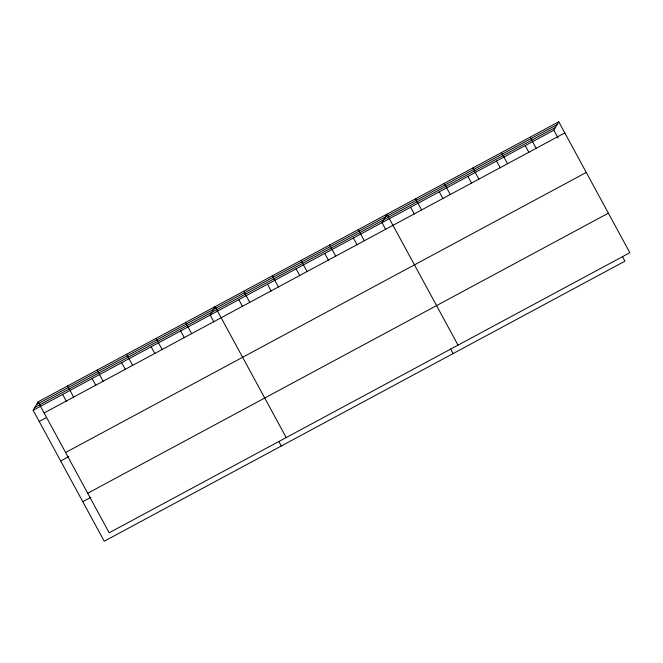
<?xml version="1.0" encoding="UTF-8"?>
<svg xmlns="http://www.w3.org/2000/svg" width="663" height="663" viewBox="0 0 663 663"><rect width="100%" height="100%" fill="white"/><g stroke="black" fill="none" stroke-linecap="round" stroke-linejoin="round"><path stroke-width="0.99" d="M622.491 256.672L624.927 261.164L104.248 541.223L33.15 410.281L38.073 401.836L558.752 121.777L629.85 252.719L109.171 532.787L38.073 401.836M33.15 410.281L553.829 130.213L558.752 121.777M36.448 404.621L557.127 124.561M34.774 407.496L555.453 127.429M44.114 412.974L564.801 132.915M39.2 421.419L46.352 417.566M65.587 452.514L586.266 172.446M60.665 460.951L68.712 456.625M87.698 493.247L608.385 213.179M82.784 501.684L90.831 497.358M553.829 130.213L558.022 137.929M530.118 137.175L536.16 148.313M525.195 145.62L528.917 152.473M501.477 152.581L507.526 163.72M496.554 161.026L500.275 167.88M472.843 167.988L478.885 179.118M467.921 176.424L471.642 183.278M444.202 183.386L450.252 194.524M439.279 191.831L443 198.685M415.568 198.792L421.61 209.931M410.646 207.237L414.367 214.091M458.025 345.141L386.927 214.199L382.004 222.635L385.725 229.489M450.666 349.086L453.102 353.586M358.293 229.597L364.335 240.735M353.371 238.042L357.092 244.896M329.652 245.003L335.702 256.142M324.729 253.448L328.45 260.294M301.019 260.41L307.06 271.54M296.096 268.846L299.817 275.7M272.377 275.808L278.427 286.946M267.454 284.253L271.175 291.107M243.744 291.214L249.785 302.353M238.821 299.651L242.542 306.505M286.201 437.563L215.102 306.621L210.179 315.058L213.9 321.911M278.841 441.508L281.278 446M185.599 322.483L191.64 333.622M180.676 330.928L184.397 337.782M156.095 338.354L162.137 349.492M151.172 346.799L154.893 353.652M126.583 354.224L132.633 365.363M121.669 362.669L125.39 369.523M97.08 370.095L103.13 381.233M92.157 378.54L95.878 385.394M67.576 385.965L73.618 397.104M62.653 394.41L66.375 401.264"/></g></svg>
